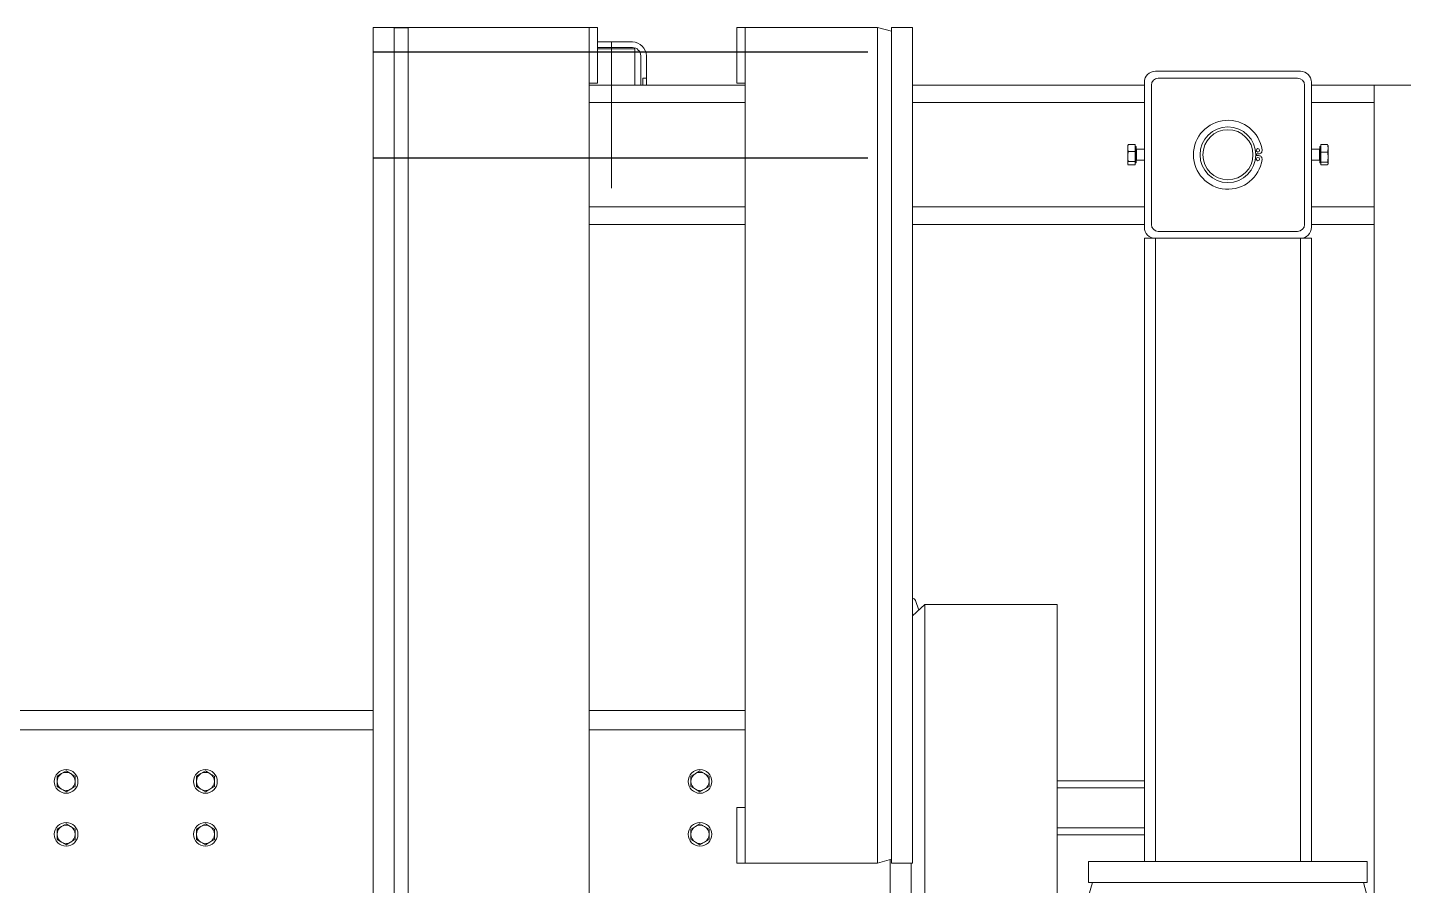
# Model space of a CAD drawing. Header units: millimetres. Extents: x -283029 to -254660, y -24907 to 10674.
# Drawn here: x -278969.02 to -278935.19, y -18286.49 to -18265.39 of the extents above; entities that cross this region are included whole.
import ezdxf

# ---------------------------------------------------------------- set-up
doc = ezdxf.new("R2010")
doc.units = ezdxf.units.MM
doc.header["$LTSCALE"] = 100
doc.linetypes.add('CENTERX2', pattern=[20.32, 12.7, -2.54, 2.54, -2.54])

msp = doc.modelspace()

# ---------------------------------------------------------------- linework, layer by layer
at = {"color": 1, "linetype": 'Continuous', "lineweight": 0}
for p, q in [((-278960.521, -18292.786), (-278960.521, -18265.388)), ((-278960.007, -18265.388), (-278960.521, -18265.388)), ((-278960.007, -18292.786), (-278960.007, -18265.388)), ((-278959.664, -18292.786), (-278959.664, -18265.388)), ((-278955.212, -18265.388), (-278959.664, -18265.388)), ((-278955.212, -18266.758), (-278955.212, -18265.388)), ((-278955.007, -18265.388), (-278955.212, -18265.388)), ((-278955.007, -18266.758), (-278955.007, -18265.388)), ((-278951.582, -18265.388), (-278951.376, -18265.388)), ((-278951.582, -18265.388), (-278951.582, -18266.758)), ((-278951.376, -18265.388), (-278951.376, -18266.758)), ((-278951.376, -18265.388), (-278948.123, -18265.388)), ((-278948.123, -18265.388), (-278948.123, -18285.936)), ((-278947.78, -18265.48), (-278948.123, -18265.388)), ((-278947.78, -18265.388), (-278947.78, -18285.936)), ((-278947.78, -18265.388), (-278947.267, -18265.388)), ((-278947.267, -18265.388), (-278947.267, -18285.936)), ((-278954.15, -18265.743), (-278955.007, -18265.743)), ((-278954.15, -18265.88), (-278955.007, -18265.88)), ((-278954.09, -18265.914), (-278955.007, -18265.914)), ((-278954.09, -18266.805), (-278954.09, -18265.914)), ((-278953.945, -18266.805), (-278953.945, -18266.086)), ((-278953.808, -18266.631), (-278953.808, -18266.086)), ((-278941.29, -18266.462), (-278937.729, -18266.462)), ((-278955.007, -18266.758), (-278955.212, -18266.758)), ((-278955.212, -18291.416), (-278955.212, -18266.758)), ((-278955.212, -18266.805), (-278951.376, -18266.805)), ((-278953.808, -18266.631), (-278953.894, -18266.631)), ((-278953.894, -18266.631), (-278953.894, -18266.634)), ((-278953.894, -18266.634), (-278953.894, -18266.805)), ((-278953.808, -18266.634), (-278953.894, -18266.634)), ((-278953.808, -18266.631), (-278953.808, -18266.634)), ((-278953.808, -18266.634), (-278953.808, -18266.805)), ((-278951.582, -18266.758), (-278951.376, -18266.758)), ((-278951.376, -18266.758), (-278951.376, -18284.567)), ((-278947.267, -18266.805), (-278941.564, -18266.805)), ((-278941.564, -18266.736), (-278941.564, -18270.298)), ((-278941.393, -18270.23), (-278941.393, -18266.805)), ((-278941.222, -18266.634), (-278937.797, -18266.634)), ((-278937.626, -18266.805), (-278937.626, -18270.23)), ((-278937.455, -18270.298), (-278937.455, -18266.736)), ((-278937.455, -18266.805), (-278935.914, -18266.805)), ((-278935.914, -18266.805), (-278935.914, -18294.203)), ((-278935.914, -18266.805), (-278934.544, -18266.805)), ((-278955.212, -18267.236), (-278951.376, -18267.236)), ((-278947.267, -18267.236), (-278941.564, -18267.236)), ((-278937.455, -18267.236), (-278935.914, -18267.236)), ((-278941.967, -18268.282), (-278941.972, -18268.295)), ((-278941.972, -18268.295), (-278941.972, -18268.35)), ((-278941.972, -18268.35), (-278941.972, -18268.561)), ((-278941.972, -18268.561), (-278941.972, -18268.728)), ((-278941.79, -18268.265), (-278941.959, -18268.265)), ((-278941.79, -18268.435), (-278941.959, -18268.435)), ((-278941.79, -18268.435), (-278941.79, -18268.265)), ((-278941.77, -18268.318), (-278941.79, -18268.306)), ((-278941.79, -18268.435), (-278941.79, -18268.687)), ((-278941.77, -18268.318), (-278941.77, -18268.716)), ((-278941.564, -18268.38), (-278941.756, -18268.38)), ((-278941.756, -18268.38), (-278941.756, -18268.654)), ((-278938.825, -18268.496), (-278938.755, -18268.496)), ((-278938.825, -18268.539), (-278938.755, -18268.539)), ((-278938.815, -18268.412), (-278938.814, -18268.42)), ((-278937.263, -18268.38), (-278937.455, -18268.38)), ((-278937.263, -18268.385), (-278937.263, -18268.38)), ((-278937.263, -18268.654), (-278937.263, -18268.385)), ((-278937.229, -18268.306), (-278937.249, -18268.318)), ((-278937.249, -18268.325), (-278937.249, -18268.318)), ((-278937.249, -18268.716), (-278937.249, -18268.325)), ((-278937.229, -18268.269), (-278937.06, -18268.269)), ((-278937.229, -18268.451), (-278937.229, -18268.269)), ((-278937.229, -18268.451), (-278937.06, -18268.451)), ((-278937.229, -18268.451), (-278937.229, -18268.699)), ((-278937.047, -18268.295), (-278937.05, -18268.287)), ((-278937.047, -18268.36), (-278937.047, -18268.295)), ((-278937.047, -18268.575), (-278937.047, -18268.36)), ((-278937.047, -18268.732), (-278937.047, -18268.575)), ((-278941.972, -18268.728), (-278941.972, -18268.74)), ((-278941.972, -18268.74), (-278941.967, -18268.752)), ((-278941.79, -18268.687), (-278941.959, -18268.687)), ((-278941.79, -18268.769), (-278941.959, -18268.769)), ((-278941.79, -18268.687), (-278941.79, -18268.769)), ((-278941.79, -18268.728), (-278941.77, -18268.716)), ((-278941.756, -18268.654), (-278941.564, -18268.654)), ((-278938.814, -18268.614), (-278938.815, -18268.622)), ((-278937.455, -18268.654), (-278937.263, -18268.654)), ((-278937.249, -18268.716), (-278937.229, -18268.728)), ((-278937.229, -18268.699), (-278937.06, -18268.699)), ((-278937.229, -18268.699), (-278937.229, -18268.765)), ((-278937.229, -18268.765), (-278937.06, -18268.765)), ((-278937.05, -18268.748), (-278937.047, -18268.74)), ((-278937.047, -18268.74), (-278937.047, -18268.732)), ((-278955.212, -18269.798), (-278951.376, -18269.798)), ((-278947.267, -18269.798), (-278941.564, -18269.798)), ((-278937.455, -18269.798), (-278935.914, -18269.798)), ((-278955.212, -18270.23), (-278951.376, -18270.23)), ((-278947.267, -18270.23), (-278941.564, -18270.23)), ((-278937.455, -18270.23), (-278935.914, -18270.23)), ((-278941.564, -18270.572), (-278941.564, -18285.898)), ((-278941.564, -18270.572), (-278941.29, -18270.572)), ((-278937.729, -18270.572), (-278941.29, -18270.572)), ((-278941.29, -18270.572), (-278941.29, -18285.898)), ((-278937.797, -18270.401), (-278941.222, -18270.401)), ((-278937.455, -18270.572), (-278937.729, -18270.572)), ((-278937.729, -18270.572), (-278937.729, -18285.898)), ((-278937.455, -18270.572), (-278937.455, -18285.898)), ((-278946.958, -18279.579), (-278947.267, -18279.857)), ((-278947.194, -18279.476), (-278947.108, -18279.714)), ((-278946.958, -18289.854), (-278946.958, -18279.579)), ((-278943.705, -18279.579), (-278946.958, -18279.579)), ((-278943.705, -18289.854), (-278943.705, -18279.579)), ((-278960.521, -18282.182), (-278969.662, -18282.182)), ((-278951.376, -18282.182), (-278955.212, -18282.182)), ((-278960.521, -18282.662), (-278969.391, -18282.662)), ((-278951.376, -18282.662), (-278955.212, -18282.662)), ((-278968.183, -18283.736), (-278968.295, -18283.8)), ((-278968.295, -18283.929), (-278968.295, -18283.8)), ((-278968.072, -18283.672), (-278968.183, -18283.736)), ((-278968.072, -18283.672), (-278967.961, -18283.736)), ((-278967.961, -18283.736), (-278967.85, -18283.8)), ((-278967.85, -18283.929), (-278967.85, -18283.8)), ((-278964.759, -18283.736), (-278964.87, -18283.8)), ((-278964.87, -18283.929), (-278964.87, -18283.8)), ((-278964.647, -18283.672), (-278964.759, -18283.736)), ((-278964.647, -18283.672), (-278964.536, -18283.736)), ((-278964.536, -18283.736), (-278964.425, -18283.8)), ((-278964.425, -18283.929), (-278964.425, -18283.8)), ((-278952.601, -18283.736), (-278952.712, -18283.8)), ((-278952.712, -18283.929), (-278952.712, -18283.8)), ((-278952.489, -18283.672), (-278952.601, -18283.736)), ((-278952.489, -18283.672), (-278952.378, -18283.736)), ((-278952.378, -18283.736), (-278952.267, -18283.8)), ((-278952.267, -18283.929), (-278952.267, -18283.8)), ((-278968.295, -18284.057), (-278968.295, -18283.929)), ((-278968.183, -18284.121), (-278968.295, -18284.057)), ((-278968.072, -18284.186), (-278968.183, -18284.121)), ((-278968.072, -18284.186), (-278967.961, -18284.121)), ((-278967.961, -18284.121), (-278967.85, -18284.057)), ((-278967.85, -18284.057), (-278967.85, -18283.929)), ((-278964.87, -18284.057), (-278964.87, -18283.929)), ((-278964.759, -18284.121), (-278964.87, -18284.057)), ((-278964.647, -18284.186), (-278964.759, -18284.121)), ((-278964.647, -18284.186), (-278964.536, -18284.121)), ((-278964.536, -18284.121), (-278964.425, -18284.057)), ((-278964.425, -18284.057), (-278964.425, -18283.929)), ((-278952.712, -18284.057), (-278952.712, -18283.929)), ((-278952.601, -18284.121), (-278952.712, -18284.057)), ((-278952.489, -18284.186), (-278952.601, -18284.121)), ((-278952.489, -18284.186), (-278952.378, -18284.121)), ((-278952.378, -18284.121), (-278952.267, -18284.057)), ((-278952.267, -18284.057), (-278952.267, -18283.929)), ((-278941.564, -18283.918), (-278943.705, -18283.918)), ((-278941.564, -18284.09), (-278943.705, -18284.09)), ((-278951.582, -18284.567), (-278951.376, -18284.567)), ((-278951.582, -18284.567), (-278951.582, -18285.936)), ((-278951.376, -18284.567), (-278951.376, -18285.936)), ((-278968.183, -18285.037), (-278968.295, -18285.102)), ((-278968.295, -18285.23), (-278968.295, -18285.102)), ((-278968.072, -18284.973), (-278968.183, -18285.037)), ((-278968.072, -18284.973), (-278967.961, -18285.037)), ((-278967.961, -18285.037), (-278967.85, -18285.102)), ((-278967.85, -18285.23), (-278967.85, -18285.102)), ((-278964.759, -18285.037), (-278964.87, -18285.102)), ((-278964.87, -18285.23), (-278964.87, -18285.102)), ((-278964.647, -18284.973), (-278964.759, -18285.037)), ((-278964.647, -18284.973), (-278964.536, -18285.037)), ((-278964.536, -18285.037), (-278964.425, -18285.102)), ((-278964.425, -18285.23), (-278964.425, -18285.102)), ((-278952.601, -18285.037), (-278952.712, -18285.102)), ((-278952.712, -18285.23), (-278952.712, -18285.102)), ((-278952.489, -18284.973), (-278952.601, -18285.037)), ((-278952.489, -18284.973), (-278952.378, -18285.037)), ((-278952.378, -18285.037), (-278952.267, -18285.102)), ((-278952.267, -18285.23), (-278952.267, -18285.102)), ((-278941.564, -18285.069), (-278943.705, -18285.069)), ((-278968.295, -18285.359), (-278968.295, -18285.23)), ((-278968.183, -18285.423), (-278968.295, -18285.359)), ((-278968.072, -18285.487), (-278968.183, -18285.423)), ((-278968.072, -18285.487), (-278967.961, -18285.423)), ((-278967.961, -18285.423), (-278967.85, -18285.359)), ((-278967.85, -18285.359), (-278967.85, -18285.23)), ((-278964.87, -18285.359), (-278964.87, -18285.23)), ((-278964.759, -18285.423), (-278964.87, -18285.359)), ((-278964.647, -18285.487), (-278964.759, -18285.423)), ((-278964.647, -18285.487), (-278964.536, -18285.423)), ((-278964.536, -18285.423), (-278964.425, -18285.359)), ((-278964.425, -18285.359), (-278964.425, -18285.23)), ((-278952.712, -18285.359), (-278952.712, -18285.23)), ((-278952.601, -18285.423), (-278952.712, -18285.359)), ((-278952.489, -18285.487), (-278952.601, -18285.423)), ((-278952.489, -18285.487), (-278952.378, -18285.423)), ((-278952.378, -18285.423), (-278952.267, -18285.359)), ((-278952.267, -18285.359), (-278952.267, -18285.23)), ((-278941.564, -18285.24), (-278943.705, -18285.24)), ((-278948.123, -18285.936), (-278947.78, -18285.845)), ((-278951.582, -18285.936), (-278951.376, -18285.936)), ((-278951.376, -18285.936), (-278948.123, -18285.936)), ((-278947.815, -18289.854), (-278947.815, -18285.854)), ((-278947.78, -18285.936), (-278947.267, -18285.936)), ((-278947.301, -18289.854), (-278947.301, -18285.936)), ((-278942.934, -18286.412), (-278942.934, -18285.898)), ((-278942.934, -18285.898), (-278936.085, -18285.898)), ((-278936.085, -18286.412), (-278936.085, -18285.898)), ((-278942.843, -18286.412), (-278942.934, -18286.754)), ((-278942.934, -18286.412), (-278936.085, -18286.412)), ((-278936.085, -18286.754), (-278936.177, -18286.412))]:
    msp.add_line(p, q, dxfattribs=at)
at = {"color": 1}
for p, q in [((-278960.007, -18265.388), (-278959.664, -18265.388)), ((-278948.363, -18265.991), (-278960.521, -18265.991)), ((-278948.363, -18268.598), (-278960.521, -18268.598))]:
    msp.add_line(p, q, dxfattribs=at)
at = {"color": 1, "linetype": 'CENTERX2', "lineweight": 0}
msp.add_line((-278954.664, -18265.743), (-278954.664, -18269.339), dxfattribs=at)
at = {"color": 1, "linetype": 'Continuous', "lineweight": 0}
for points in [[(-278941.959, -18268.265), (-278941.967, -18268.28), (-278941.967, -18268.282)], [(-278938.808, -18268.496), (-278938.807, -18268.517), (-278938.808, -18268.539)], [(-278937.06, -18268.269), (-278937.052, -18268.281), (-278937.05, -18268.287)]]:
    msp.add_lwpolyline(points, dxfattribs=at)
for centre, radius in [((-278939.51, -18268.517), 0.685), ((-278939.51, -18268.517), 0.616), ((-278938.773, -18268.41), 0.0428), ((-278938.773, -18268.624), 0.0428), ((-278968.072, -18283.929), 0.291), ((-278964.647, -18283.929), 0.291), ((-278952.489, -18283.929), 0.291), ((-278968.072, -18285.23), 0.291), ((-278964.647, -18285.23), 0.291), ((-278952.489, -18285.23), 0.291)]:
    msp.add_circle(centre, radius, dxfattribs=at)
for centre, radius, start, end in [((-278954.15, -18266.086), 0.342, 0, 90), ((-278954.15, -18266.086), 0.205, 0, 90), ((-278941.29, -18266.736), 0.274, 90, 180), ((-278937.729, -18266.736), 0.274, 0, 90), ((-278941.222, -18266.805), 0.171, 90, 180), ((-278937.797, -18266.805), 0.171, 0, 90), ((-278939.51, -18268.517), 0.848, 8.0748, 351.9252), ((-278941.657, -18268.353), 0.315, 163.7729, 179.469), ((-278941.653, -18268.347), 0.319, 180.6341, 196.1239), ((-278941.28, -18268.567), 0.691, 169.0655, 179.5689), ((-278941.278, -18268.556), 0.694, 180.4515, 190.9141), ((-278941.756, -18268.367), 0.0137, 180, 270), ((-278938.755, -18268.41), 0.0856, 270, 8.0748), ((-278938.755, -18268.624), 0.0856, 351.9252, 90), ((-278937.263, -18268.367), 0.0137, 270, 0), ((-278937.405, -18268.363), 0.358, 0.4852, 15.224), ((-278937.409, -18268.356), 0.362, 344.8705, 359.4204), ((-278937.719, -18268.58), 0.672, 0.4387, 11.0913), ((-278937.722, -18268.569), 0.675, 348.9294, 359.5405), ((-278941.889, -18268.731), 0.0827, 147.9789, 177.9149), ((-278941.891, -18268.726), 0.081, 181.7589, 212.3472), ((-278941.756, -18268.668), 0.0137, 90, 180), ((-278937.263, -18268.668), 0.0137, 0, 90), ((-278937.106, -18268.735), 0.0589, 3.069, 38.1928), ((-278937.105, -18268.73), 0.0575, 321.3395, 357.3988), ((-278941.222, -18270.23), 0.171, 180, 270), ((-278937.797, -18270.23), 0.171, 270, 0), ((-278941.29, -18270.298), 0.274, 180, 270), ((-278937.729, -18270.298), 0.274, 270, 0), ((-278947.267, -18279.502), 0.0771, 20, 90), ((-278968.072, -18283.929), 0.223, 120, 180), ((-278968.072, -18283.929), 0.223, 60, 120), ((-278968.072, -18283.929), 0.223, 0, 60), ((-278964.647, -18283.929), 0.223, 120, 180), ((-278964.647, -18283.929), 0.223, 60, 120), ((-278964.647, -18283.929), 0.223, 0, 60), ((-278952.489, -18283.929), 0.223, 120, 180), ((-278952.489, -18283.929), 0.223, 60, 120), ((-278952.489, -18283.929), 0.223, 0, 60), ((-278968.072, -18283.929), 0.223, 180, 240), ((-278968.072, -18283.929), 0.223, 240, 300), ((-278968.072, -18283.929), 0.223, 300, 0), ((-278964.647, -18283.929), 0.223, 180, 240), ((-278964.647, -18283.929), 0.223, 240, 300), ((-278964.647, -18283.929), 0.223, 300, 0), ((-278952.489, -18283.929), 0.223, 180, 240), ((-278952.489, -18283.929), 0.223, 240, 300), ((-278952.489, -18283.929), 0.223, 300, 0), ((-278968.072, -18285.23), 0.223, 120, 180), ((-278968.072, -18285.23), 0.223, 60, 120), ((-278968.072, -18285.23), 0.223, 0, 60), ((-278964.647, -18285.23), 0.223, 120, 180), ((-278964.647, -18285.23), 0.223, 60, 120), ((-278964.647, -18285.23), 0.223, 0, 60), ((-278952.489, -18285.23), 0.223, 120, 180), ((-278952.489, -18285.23), 0.223, 60, 120), ((-278952.489, -18285.23), 0.223, 0, 60), ((-278968.072, -18285.23), 0.223, 180, 240), ((-278968.072, -18285.23), 0.223, 240, 300), ((-278968.072, -18285.23), 0.223, 300, 0), ((-278964.647, -18285.23), 0.223, 180, 240), ((-278964.647, -18285.23), 0.223, 240, 300), ((-278964.647, -18285.23), 0.223, 300, 0), ((-278952.489, -18285.23), 0.223, 180, 240), ((-278952.489, -18285.23), 0.223, 240, 300), ((-278952.489, -18285.23), 0.223, 300, 0)]:
    msp.add_arc(centre, radius, start, end, dxfattribs=at)

doc.saveas('drawing.dxf')
